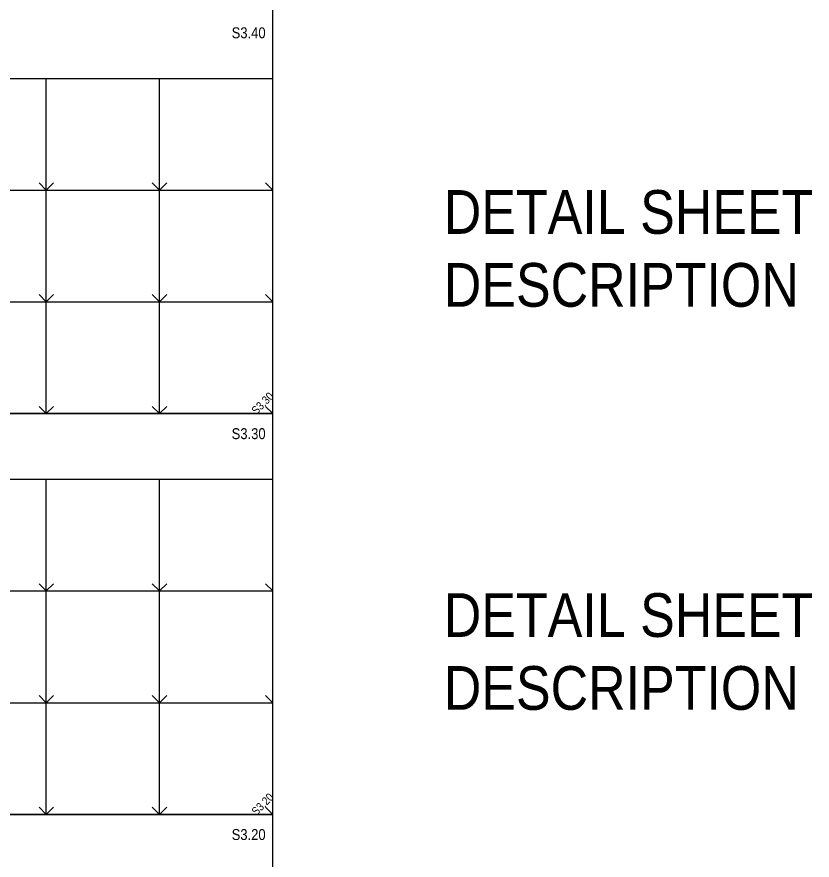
# Model space of a CAD drawing. Header units: inches. Extents: x -2661 to 42767, y -1222 to 9099.
# Drawn here: x 5270 to 6579, y 3017 to 4406 of the extents above; entities that cross this region are included whole.
import ezdxf

# ---------------------------------------------------------------- set-up
doc = ezdxf.new("R2010")
doc.units = ezdxf.units.IN
doc.header["$LTSCALE"] = 12
doc.header["$MEASUREMENT"] = 0
doc.linetypes.add('HIDDEN2', pattern=[0.1875, 0.125, -0.0625])
doc.layers.get('0').update_dxf_attribs({"linetype": 'CONTINUOUS'})
doc.layers.add('DESIGNER COMMENTS', color=221, linetype='CONTINUOUS', plot=False)
doc.layers.add('S-ANNO-GRID-NONPLOT', color=251, linetype='CONTINUOUS', plot=False)
doc.styles.add('Arial', font='arial.ttf', dxfattribs={"width": 0.85})

# ---------------------------------------------------------------- blocks, each defined once
blk = doc.blocks.new('Se_GRID 24x36')
for p, q in [((0, 23), (7.767, 23)), ((0, 15.333), (0, 23)), ((7.767, 0), (7.767, 23)), ((7.767, 23), (15.535, 23)), ((15.535, 0), (15.535, 23)), ((15.535, 23), (23.302, 23)), ((23.302, 0), (23.302, 23)), ((23.302, 23), (31.07, 23)), ((31.07, 15.333), (31.07, 23)), ((0, 15.333), (0.5, 15.833)), ((7.767, 15.333), (8.267, 15.833)), ((15.535, 15.333), (16.035, 15.833)), ((23.302, 15.333), (23.802, 15.833)), ((0, 7.667), (0, 15.333)), ((0, 15.333), (7.767, 15.333)), ((7.767, 15.333), (15.535, 15.333)), ((15.535, 15.333), (23.302, 15.333)), ((23.302, 15.333), (31.07, 15.333)), ((31.07, 7.667), (31.07, 15.333)), ((0, 7.667), (0.5, 8.167)), ((7.767, 7.667), (8.267, 8.167)), ((15.535, 7.667), (16.035, 8.167)), ((23.302, 7.667), (23.802, 8.167)), ((0, 0), (0, 7.667)), ((0, 7.667), (7.767, 7.667)), ((7.767, 7.667), (15.535, 7.667)), ((15.535, 7.667), (23.302, 7.667)), ((23.302, 7.667), (31.07, 7.667)), ((31.07, 0), (31.07, 7.667)), ((0, 0), (0.5, 0.5)), ((0, 0), (7.767, 0)), ((7.767, 0), (8.267, 0.5)), ((7.767, 0), (15.535, 0)), ((15.535, 0), (16.035, 0.5)), ((23.302, 0), (23.802, 0.5)), ((15.535, 0), (23.302, 0)), ((23.302, 0), (31.07, 0))]:
    blk.add_line(p, q)
at = {"linetype": 'HIDDEN2'}
for p, q in [((7.767, 15.333), (7.267, 15.833)), ((15.535, 15.333), (15.035, 15.833)), ((23.302, 15.333), (22.802, 15.833)), ((31.07, 15.333), (30.57, 15.833)), ((7.767, 7.667), (7.267, 8.167)), ((15.535, 7.667), (15.035, 8.167)), ((23.302, 7.667), (22.802, 8.167)), ((31.07, 7.667), (30.57, 8.167)), ((7.767, 0), (7.267, 0.5)), ((15.535, 0), (15.035, 0.5)), ((23.302, 0), (22.802, 0.5)), ((31.07, 0), (30.57, 0.5))]:
    blk.add_line(p, q, dxfattribs=at)

msp = doc.modelspace()

# ---------------------------------------------------------------- linework, layer by layer
at = {"layer": 'S-ANNO-GRID-NONPLOT'}
for p, q in [((5691.43095, 1772.36325), (5691.43095, 7202.39494)), ((5691.43095, 3752.36325), (2609.0403, 3752.36325)), ((5691.43095, 3092.36325), (2609.0403, 3092.36325))]:
    msp.add_line(p, q, dxfattribs=at)

# ---------------------------------------------------------------- block references
at = {"layer": 'S-ANNO-GRID-NONPLOT', "xscale": 24, "yscale": 24, "zscale": 24}
for p in [(4945.75816, 3752.36325), (4945.75816, 3092.36325)]:
    msp.add_blockref('Se_GRID 24x36', p, dxfattribs=at)

# ---------------------------------------------------------------- texts
at = {"layer": 'DESIGNER COMMENTS', "color": 191, "char_height": 72, "width": 693.3801297, "attachment_point": 1, "style": 'Arial'}
for insert in [(5972.62974, 4120.36325), (5972.62974, 3456.72419)]:
    msp.add_mtext('\\A1;{\\C191;DETAIL SHEET DESCRIPTION}', dxfattribs=dict(at, insert=insert))
at = {"layer": 'S-ANNO-GRID-NONPLOT', "color": 191, "char_height": 18, "width": 59.0975878, "attachment_point": 3, "style": 'Arial'}
for s, insert in [('S3.40', (5679.43095, 4388.36325)), ('S3.30', (5679.43095, 3728.36325)), ('S3.20', (5679.43095, 3068.36325))]:
    msp.add_mtext(s, dxfattribs=dict(at, insert=insert))
at = {"layer": 'S-ANNO-GRID-NONPLOT', "char_height": 13.5, "width": 44.3231908, "attachment_point": 5, "rotation": 45, "style": 'Arial'}
for s, insert in [('S3.30', (5674.46039, 3769.33382)), ('S3.20', (5674.46039, 3109.33382))]:
    msp.add_mtext(s, dxfattribs=dict(at, insert=insert))

doc.saveas('drawing.dxf')
